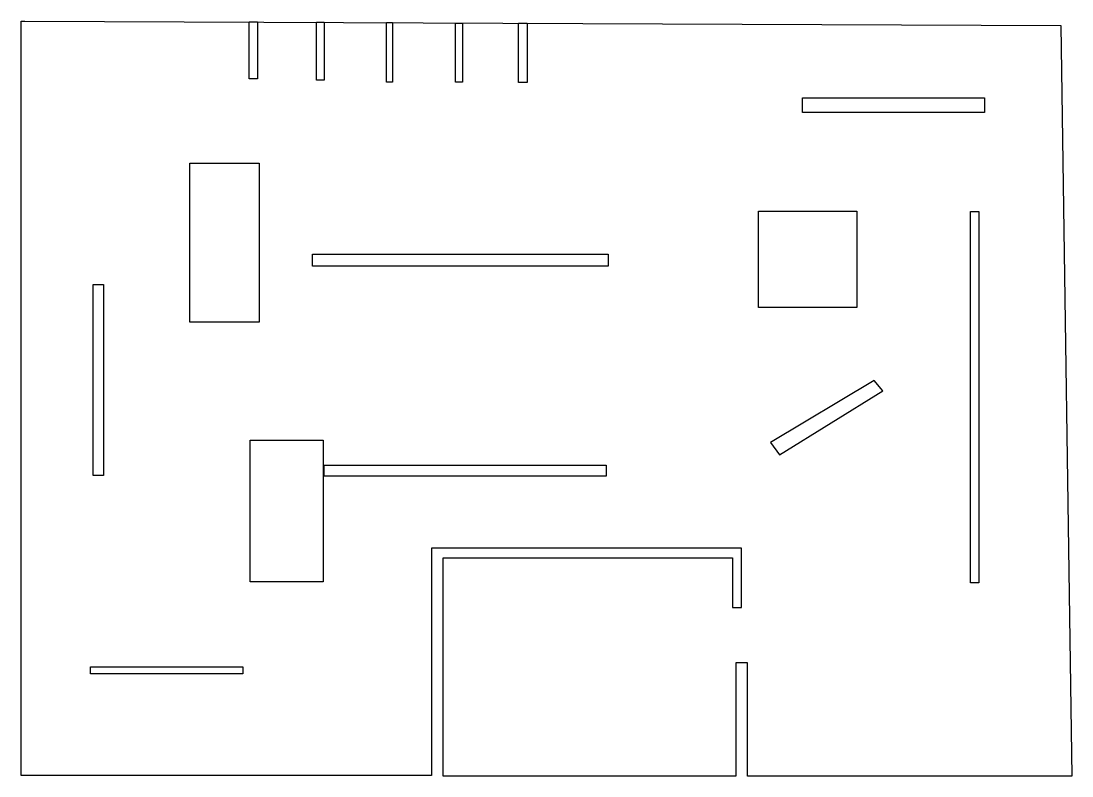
# Model space of a CAD drawing. Header units: millimetres. Extents: x -11.5 to 11.5, y -2.3 to 14.2.
import ezdxf

# ---------------------------------------------------------------- set-up
doc = ezdxf.new("R2010")
doc.units = ezdxf.units.MM

msp = doc.modelspace()

# ---------------------------------------------------------------- linework, layer by layer
for p, q in [((-11.488, -2.332), (-11.488, 14.198)), ((-11.488, 14.198), (-11.406, 14.198)), ((-11.406, 14.198), (11.278, 14.099)), ((11.278, 14.099), (11.52, -2.341)), ((7.188, 6.322), (4.918, 4.966)), ((7.38, 6.096), (7.188, 6.322)), ((5.119, 4.698), (7.38, 6.096)), ((4.918, 4.966), (5.119, 4.698)), ((4.285, 2.652), (-2.505, 2.652)), ((-2.505, 2.652), (-2.505, -2.332)), ((4.285, 1.354), (4.285, 2.652)), ((-2.244, -2.341), (-2.244, 2.436)), ((-2.244, 2.436), (4.085, 2.436)), ((4.085, 2.436), (4.085, 1.354)), ((4.085, 1.354), (4.285, 1.354)), ((4.413, 0.138), (4.158, 0.138)), ((4.158, 0.138), (4.158, -2.341)), ((4.413, -2.341), (4.413, 0.138)), ((-2.505, -2.332), (-11.488, -2.332)), ((4.158, -2.341), (-2.244, -2.341)), ((11.52, -2.341), (4.413, -2.341))]:
    msp.add_line(p, q)
for points in [[(-6.495, 14.179), (-6.314, 14.179), (-6.314, 12.928), (-6.495, 12.928)], [(-5.016, 14.172), (-4.85, 14.172), (-4.85, 12.905), (-5.016, 12.905)], [(-3.484, 14.162), (-3.354, 14.162), (-3.354, 12.862), (-3.484, 12.862)], [(-1.976, 14.152), (-1.822, 14.152), (-1.822, 12.862), (-1.976, 12.862)], [(-0.598, 14.15), (-0.41, 14.15), (-0.41, 12.851), (-0.598, 12.851)], [(5.618, 12.514), (9.605, 12.514), (9.605, 12.195), (5.618, 12.195)], [(-7.796, 11.087), (-6.274, 11.087), (-6.274, 7.599), (-7.796, 7.599)], [(4.66, 10.034), (6.813, 10.034), (6.813, 7.925), (4.66, 7.925)], [(9.3, 10.028), (9.481, 10.028), (9.481, 1.888), (9.3, 1.888)], [(1.363, 8.831), (-5.106, 8.831), (-5.106, 9.094), (1.363, 9.094)], [(-9.908, 8.425), (-9.685, 8.425), (-9.685, 4.242), (-9.908, 4.242)], [(-6.471, 5.014), (-4.873, 5.014), (-4.873, 1.912), (-6.471, 1.912)], [(1.32, 4.224), (-4.851, 4.224), (-4.851, 4.467), (1.32, 4.467)], [(-9.969, 0.048), (-6.631, 0.048), (-6.631, -0.1), (-9.969, -0.1)]]:
    msp.add_lwpolyline(points, close=True)

doc.saveas('drawing.dxf')
